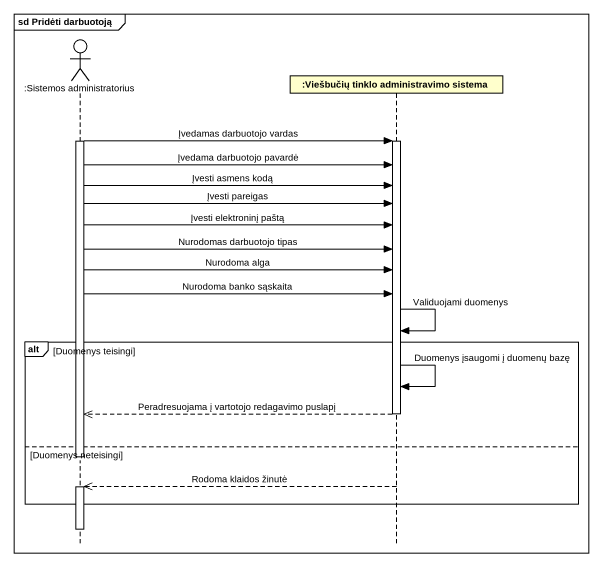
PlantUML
@startuml
mainframe sd Pridėti darbuotoją
hide footbox
actor ":Sistemos administratorius" as Sistemos_administratorius
participant ":Viešbučių tinklo administravimo sistema" as Viešbučių_tinklo

activate Sistemos_administratorius
Sistemos_administratorius -> Viešbučių_tinklo : Įvedamas darbuotojo vardas
activate Viešbučių_tinklo
Sistemos_administratorius -> Viešbučių_tinklo : Įvedama darbuotojo pavardė
Sistemos_administratorius -> Viešbučių_tinklo : Įvesti asmens kodą
Sistemos_administratorius -> Viešbučių_tinklo : Įvesti pareigas
Sistemos_administratorius -> Viešbučių_tinklo : Įvesti elektroninį paštą
Sistemos_administratorius -> Viešbučių_tinklo : Nurodomas darbuotojo tipas
Sistemos_administratorius -> Viešbučių_tinklo : Nurodoma alga
Sistemos_administratorius -> Viešbučių_tinklo : Nurodoma banko sąskaita
Viešbučių_tinklo -> Viešbučių_tinklo : Validuojami duomenys
alt Duomenys teisingi
  Viešbučių_tinklo -> Viešbučių_tinklo : Duomenys įsaugomi į duomenų bazę
  Viešbučių_tinklo -->> Sistemos_administratorius : Peradresuojama į vartotojo redagavimo puslapį
  deactivate Viešbučių_tinklo
else Duomenys neteisingi
  deactivate Sistemos_administratorius
  Viešbučių_tinklo -->> Sistemos_administratorius : Rodoma klaidos žinutė
  activate Sistemos_administratorius
end
deactivate Sistemos_administratorius
@enduml
